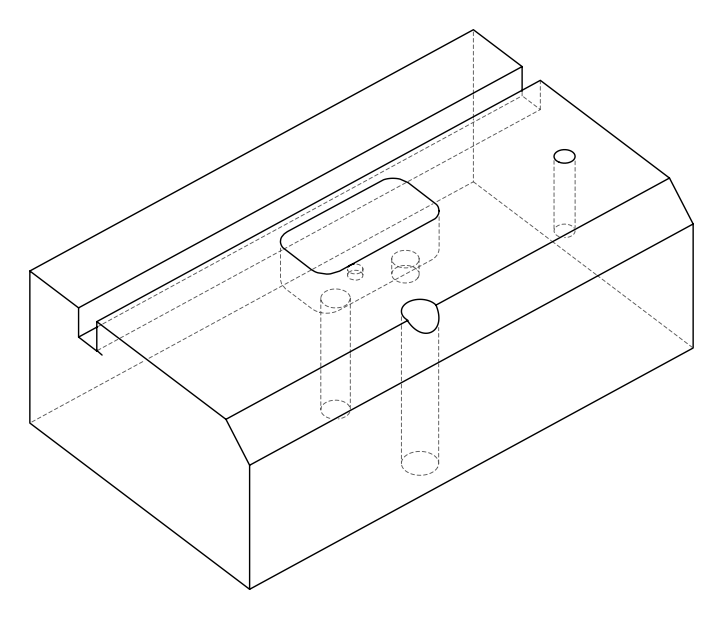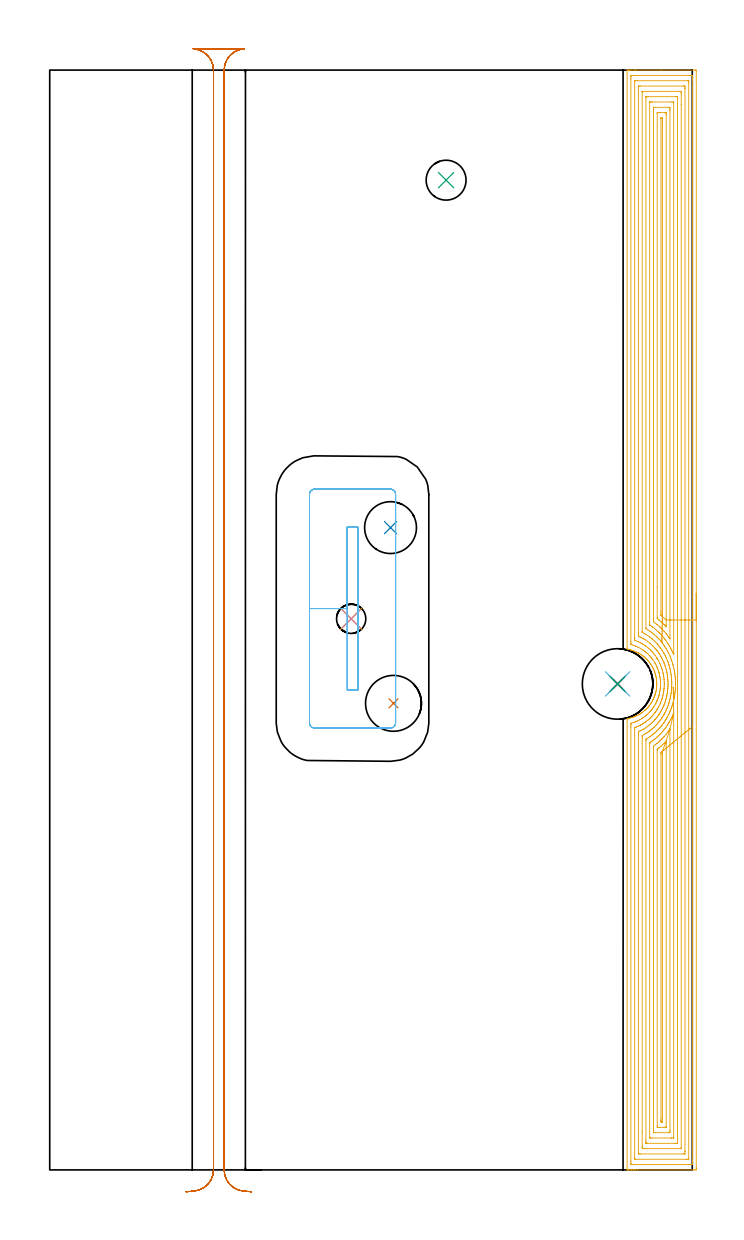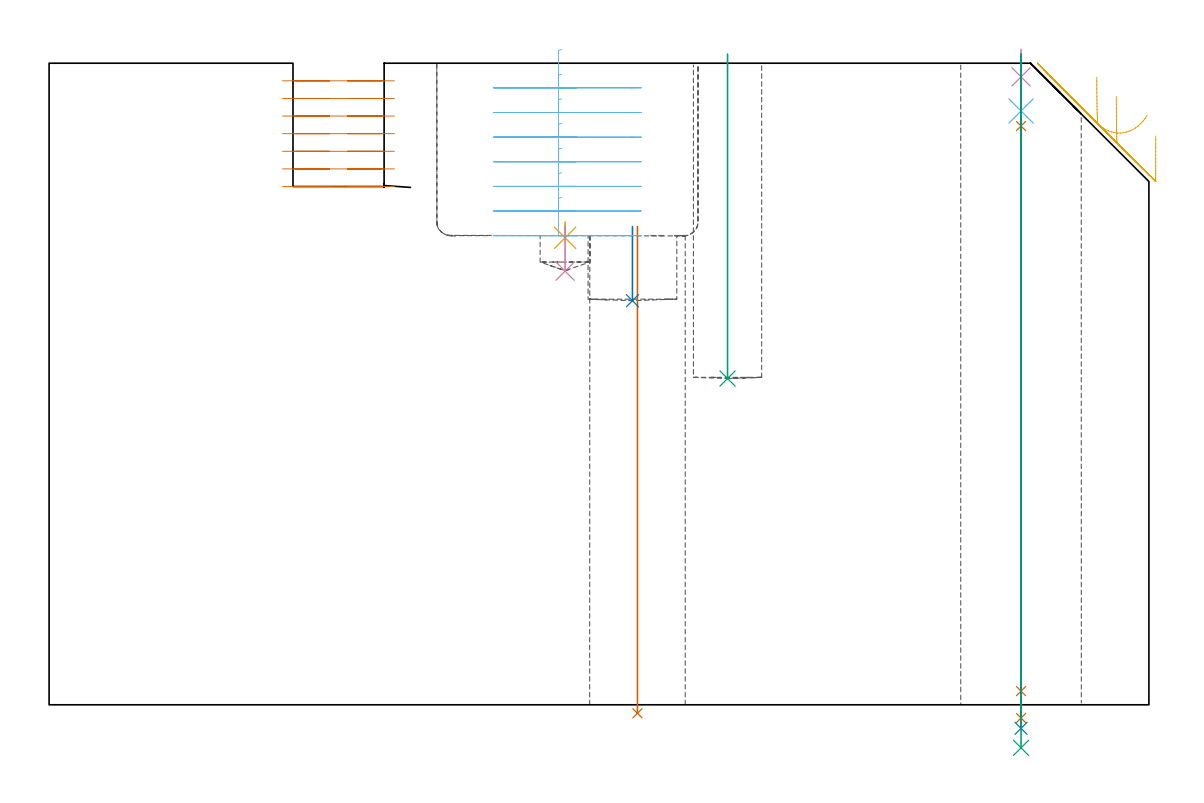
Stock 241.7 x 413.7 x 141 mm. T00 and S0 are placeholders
(PLAN: 13 operations, 11 tool changes, 54.7 min)
(1 INDEXABLE_INSERT_DRILL_THROUGH_HOLE_FROM_SOLID | STEP1HOLE_1 | NXT0302_013 | 0.44 min | 48774 mm3)
(2 INDEXABLE_INSERT_DRILL_BLIND_HOLE_FROM_SOLID | STEP1POCKET | NXT0302_010 | 0.07 min | 15495 mm3)
(3 INDEXABLE_INSERT_DRILL_BLIND_HOLE_FROM_SOLID_1 | STEP1POCKET_1 | NXT0302_001 | 0.29 min | 12184 mm3)
(4 SPOT_DRILL | STEP1HOLE | NXT0321_9005460120000 | 0.05 min | 187 mm3)
(5 SPOT_DRILL_1 | STEP1POCKET_2 | NXT0321_9005460120000 | 0.04 min | 4169 mm3)
(6 DRILL_BLIND_HOLE_INTO_CENTER | STEP1HOLE | NXT0301_041 | 0.05 min | 282 mm3)
(7 GUN_DRILL_THROUGH_HOLE | STEP1HOLE | UGT0307_002 | 0.63 min | 3653 mm3)
(8 SPADE_DRILL_TO_ENLARGE_THROUGH_HOLE | STEP1HOLE | UGT0306_007 | 0.59 min | 25966 mm3)
(9 DRILL_TO_ENLARGE_THROUGH_HOLE | STEP1HOLE | UGT0301_388 | 0.61 min | 47623 mm3)
(10 DRILL_BLIND_HOLE_INTO_CENTER_1 | STEP1POCKET_2 | NXT0301_081 | 0.05 min | 682 mm3)
(11 AREA_MILL | FG_CHAMFER_SURFACE | UGT0205_001 | 32.84 min | 138806 mm3)
(12 MILL_RECTANGULAR_POCKET | POCKET_RECTANGULAR_STRAIGHT | NXT0201_007 | Follow Part, ap 6.25, ae 75% | 6.36 min | 213728 mm3)
(13 MILL_RECTANGULAR_SLOT | SLOT_RECTANGULAR | NXT0201_012 | Follow Part, ap 4, ae 75% | 12.71 min | 224222 mm3)
(TOOL NXT0302_013 | Index. Insert Drill 21mm [880-D2100L25-05] | D21 PA176 FL105 Z2)
(TOOL NXT0302_010 | Index. Insert Drill 19.5mm [880-D1950L25-05] | D19.5 PA176 FL98 Z2)
(TOOL NXT0302_001 | Index. Insert Drill 15mm [880-D1500L20-05] | D15 PA176 FL75 Z2)
(TOOL NXT0321_9005460120000 | NC Spot Drill, 142deg, 12mm, Carbide, Uncoated | D12 PA142 FL30 Z2)
(TOOL NXT0301_041 | Carbide Drill 7mm [860.1-0700-035A1-MM 2214] | D7 PA140 FL53 Z2)
(TOOL UGT0307_002 | Gun Drill 6 mm | D6 PA130 FL24 Z1)
(TOOL UGT0306_007 | Spade Drill 16.5mm | D16.5 PA132 FL10 Z2)
(TOOL UGT0301_388 | Twist Drill 26.5 mm | D26.5 PA118 FL165 Z2)
(TOOL NXT0301_081 | Carbide Drill 11mm [860.1-1100-033A1-MM 2214] | D11 PA140 FL55 Z2)
(TOOL UGT0205_001 | Chamfer Mill 20 x 3 x 45 deg. | D20 FL50 Z2)
(TOOL NXT0201_007 | ENDMILL 25mm [R216.25-25050GCK54P 1620] | D25 R3 FL54 Z5)
(TOOL NXT0201_012 | ENDMILL 16mm [2P460-1600-NA 1630] | D16 FL38 Z6)
(OP 1 INDEXABLE_INSERT_DRILL_THROUGH_HOLE_FROM_SOLID)
G17 G21 G94 G90
T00 M6
G54
G17 G0 G90 X129.3 Y175.5 S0 M3
G43 Z151. H1
G94 G81 G98 Z-1.867 F250. R105.1
G80
M5
M2
(OP 2 INDEXABLE_INSERT_DRILL_BLIND_HOLE_FROM_SOLID)
G17 G21 G94 G90
T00 M6
G54
G17 G0 G90 X128.2 Y241.6 S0 M3
G43 Z151. H1
G94 G81 G98 Z88.8 F250. R105.1
G80
M5
M2
(OP 3 INDEXABLE_INSERT_DRILL_BLIND_HOLE_FROM_SOLID_1)
G17 G21 G94 G90
T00 M6
G54
G17 G0 G90 X149.1 Y372.3 S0 M3
G43 Z151. H1
G94 G81 G98 Z71.7 F250. R143.
G80
M5
M2
(OP 4 SPOT_DRILL)
G17 G21 G94 G90
T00 M6
G54
G17 G0 G90 X213.6 Y182.8 S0 M3
G43 Z151. H0
G94 G81 G98 Z138. F250. R144.
G80
M5
M2
(OP 5 SPOT_DRILL_1)
G17 G21 G94 G90
T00 M6
G54
G17 G0 G90 X113.4 Y207.3 S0 M3
G43 Z151. H0
G94 G81 G98 Z102.627 F250. R106.1
G80
M5
M2
(OP 6 DRILL_BLIND_HOLE_INTO_CENTER)
G17 G21 G94 G90
T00 M6
G54
G17 G0 G90 X213.6 Y182.8 S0 M3
G43 Z151. H1
G94 G81 G98 Z130.5 F250. R143.
G80
M5
M2
(OP 7 GUN_DRILL_THROUGH_HOLE)
G17 G21 G94 G90
T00 M6
G54
G17 G0 G90 X213.6 Y182.8 M8
G43 Z151. H0
Z137.952
S716 M3
G94 G1 Z127.193 F125. M26
G4 X.084
Z3. F250.
G4 X.084
Z-2.899 F125.
G4 X.084
M5
M9
G0 Z137.952
Z151.
M2
(OP 8 SPADE_DRILL_TO_ENLARGE_THROUGH_HOLE)
G17 G21 G94 G90
T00 M6
G54
G17 G0 G90 X213.6 Y182.8 S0 M3
G43 Z151. H0
G94 G73 G98 Z-5.173 F250. Q16.241 R143.
G80
M5
M2
(OP 9 DRILL_TO_ENLARGE_THROUGH_HOLE)
G17 G21 G94 G90
T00 M6
G54
G17 G0 G90 X213.6 Y182.8 S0 M3
G43 Z151. H0
G94 G73 G98 Z-9.461 F250. Q25.077 R143.
G80
M5
M2
(OP 10 DRILL_BLIND_HOLE_INTO_CENTER_1)
G17 G21 G94 G90
T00 M6
G54
G17 G0 G90 X113.4 Y207.3 S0 M3
G43 Z151. H1
G94 G81 G98 Z95.3 F250. R105.1
G80
M5
M2
(OP 11 AREA_MILL)
G17 G21 G94 G90
T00 M6
G54
G17 G0 G90 X243.2 Y216.85 S1061 M3
G43 Z151. H0
Z125.
G94 G1 Y216.812 Z124.128 F250.
Y216.698 Z123.263
Y216.509 Z122.412
Y216.247 Z121.58
Y215.913 Z120.774
Y215.51 Z120.
Y215.042 Z119.264
Y214.51 Z118.572
Y213.921 Z117.929
Y213.278 Z117.34
Y212.586 Z116.808
Y211.85 Z116.34
Y211.076 Z115.937
Y210.27 Z115.603
Y209.438 Z115.341
Y208.586 Z115.152
Y207.722 Z115.038
Y206.85 Z115.
Y0.945
X243.199 Y0.61 Z115.001
X243.194 Y0.058 Z115.003
X243.192 Y0.008 Z115.006
X242.644 Y0.004 Z115.553
X242.037 Y0. Z116.161
X221.03 Z137.165
X220.422 Z137.772
X219.86 Z138.337
X219.533 Z138.663
X218.971 Z139.225
X218.644 Z139.551
X217.991 Z140.208
X217.608 Z140.591
X217.241 Z140.95
X217.202 Y0.009 Z140.988
X217.2 Y0.164 Z141.
Y169.352
X217.206 Y169.718 Z140.992
X217.33 Y169.74 Z140.868
X218.076 Y169.901 Z140.123
X218.962 Y170.136 Z139.238
X219.278 Y170.245 Z138.921
X219.533 Y170.333 Z138.662
X219.847 Y170.439 Z138.353
X220.112 Y170.542 Z138.088
X220.347 Y170.634 Z137.853
X220.422 Y170.669 Z137.778
X220.732 Y170.816 Z137.467
X221.352 Y171.138 Z136.847
X221.617 Y171.275 Z136.581
X222.059 Y171.528 Z136.14
X222.501 Y171.818 Z135.695
X222.644 Y171.919 Z135.552
X222.921 Y172.113 Z135.276
X223.388 Y172.464 Z134.811
X223.835 Y172.847 Z134.364
X223.919 Y172.923 Z134.279
X223.978 Y172.977 Z134.219
X224.026 Y173.019 Z134.173
X224.273 Y173.243 Z133.926
X224.349 Y173.316 Z133.85
X224.759 Y173.743 Z133.44
X224.826 Y173.816 Z133.373
X224.867 Y173.862 Z133.33
X224.916 Y173.914 Z133.283
X225.097 Y174.114 Z133.101
X225.163 Y174.187 Z133.033
X225.185 Y174.211 Z133.012
X225.252 Y174.293 Z132.947
X225.347 Y174.411 Z132.852
X225.459 Y174.553 Z132.737
X225.54 Y174.654 Z132.656
X225.883 Y175.105 Z132.315
X226.044 Y175.338 Z132.155
X226.2 Y175.583 Z132.
X226.466 Y175.999 Z131.734
X226.703 Y176.413 Z131.495
X226.929 Y176.833 Z131.27
X226.958 Y176.893 Z131.24
X226.981 Y176.941 Z131.218
X227.076 Y177.144 Z131.123
X227.165 Y177.339 Z131.031
X227.311 Y177.674 Z130.887
X227.359 Y177.788 Z130.836
X227.377 Y177.834 Z130.818
X227.533 Y178.233 Z130.666
X227.585 Y178.384 Z130.614
X227.687 Y178.682 Z130.509
X227.701 Y178.726 Z130.495
X227.815 Y179.081 Z130.385
X227.874 Y179.306 Z130.326
X227.944 Y179.576 Z130.253
X228.049 Y180.022 Z130.15
X228.137 Y180.47 Z130.061
X228.167 Y180.657 Z130.031
X228.208 Y180.917 Z129.989
X228.213 Y180.958 Z129.983
X228.266 Y181.364 Z129.932
X228.309 Y181.811 Z129.891
X228.335 Y182.259 Z129.865
X228.343 Y182.706 Z129.851
X228.341 Y182.801 Z129.852
X228.339 Y183.15 Z129.858
X228.33 Y183.288 Z129.859
X228.32 Y183.581 Z129.877
X228.319 Y183.6 Z129.878
X228.284 Y184.047 Z129.913
X228.233 Y184.495 Z129.961
X228.227 Y184.53 Z129.966
X228.17 Y184.941 Z130.028
X228.121 Y185.213 Z130.078
X228.088 Y185.389 Z130.109
X227.989 Y185.836 Z130.206
X227.865 Y186.315 Z130.33
X227.813 Y186.519 Z130.384
X227.738 Y186.762 Z130.459
X227.586 Y187.208 Z130.61
X227.433 Y187.624 Z130.764
X227.421 Y187.655 Z130.777
X227.248 Y188.073 Z130.952
X227.033 Y188.547 Z131.163
X226.929 Y188.766 Z131.27
X226.871 Y188.875 Z131.328
X226.756 Y189.091 Z131.443
X226.576 Y189.413 Z131.622
X226.315 Y189.841 Z131.883
X226.044 Y190.265 Z132.156
X226.015 Y190.307 Z132.185
X225.684 Y190.758 Z132.514
X225.342 Y191.201 Z132.858
X225.159 Y191.419 Z133.041
X224.932 Y191.672 Z133.266
X224.853 Y191.761 Z133.346
X224.657 Y191.97 Z133.541
X224.539 Y192.095 Z133.659
X224.274 Y192.354 Z133.924
X223.922 Y192.677 Z134.277
X223.564 Y192.99 Z134.633
X223.533 Y193.014 Z134.663
X223.388 Y193.134 Z134.811
X223.353 Y193.16 Z134.846
X223.256 Y193.234 Z134.944
X223.089 Y193.359 Z135.107
X222.961 Y193.458 Z135.238
X222.949 Y193.467 Z135.25
X222.659 Y193.674 Z135.541
X222.502 Y193.785 Z135.697
X222.355 Y193.884 Z135.844
X221.901 Y194.156 Z136.298
X221.756 Y194.243 Z136.44
X221.617 Y194.327 Z136.582
X221.574 Y194.351 Z136.626
X221.518 Y194.381 Z136.682
X221.311 Y194.494 Z136.884
X221.19 Y194.56 Z137.005
X221.015 Y194.649 Z137.179
X220.762 Y194.778 Z137.437
X219.847 Y195.16 Z138.353
X219.372 Y195.325 Z138.828
X218.961 Y195.467 Z139.238
X218.644 Y195.561 Z139.554
X218.597 Y195.575 Z139.602
X218.232 Y195.672 Z139.968
X218.153 Y195.69 Z140.047
X218.076 Y195.707 Z140.123
X217.358 Y195.854 Z140.837
X217.204 Y195.891 Z140.989
X217.2 Y196.136 Z141.
Y413.536
X217.202 Y413.691 Z140.988
X217.241 Y413.7 Z140.95
X217.608 Z140.591
X217.991 Z140.208
X218.644 Z139.551
X219.86 Z138.337
X220.422 Z137.772
X229.978 Z128.219
X242.644 Z115.553
X242.928 Y413.698 Z115.27
X243.192 Y413.69 Z115.006
X243.199 Y413.425 Z114.999
X243.2 Y206.85 Z115.
X241.786 Z116.414
Y3.289
X241.784 Y2.396 Z116.416
X241.783 Y2.368 Z116.417
X241.756 Y2.01 Z116.444
X241.259 Y2.002 Z116.941
X240.867 Y2.001 Z117.333
X240.372 Y2. Z117.828
X219.533 Y2.001 Z138.667
X219.036 Y2.003 Z139.164
X218.644 Y2.01 Z139.556
X218.617 Y2.396 Z139.583
X218.616 Y2.425 Z139.584
X218.614 Y3.289 Z139.586
Y166.673
X218.616 Y167.566 Z139.584
Y167.594
X218.644 Y168.007 Z139.556
X218.99 Y168.112 Z139.21
X219.533 Y168.279 Z138.667
X219.669 Y168.323 Z138.531
X220.072 Y168.459 Z138.128
X220.327 Y168.555 Z137.873
X220.422 Y168.594 Z137.778
X220.951 Y168.821 Z137.249
X221.311 Y168.994 Z136.889
X221.55 Y169.112 Z136.65
X222.016 Y169.352 Z136.184
X222.136 Y169.417 Z136.064
X222.2 Y169.454 Z136.
X222.693 Y169.75 Z135.507
X223.089 Y170.005 Z135.111
X223.232 Y170.101 Z134.968
X223.439 Y170.245 Z134.761
X223.748 Y170.476 Z134.452
X223.978 Y170.653 Z134.222
X224.245 Y170.869 Z133.955
X224.566 Y171.138 Z133.634
X224.725 Y171.28 Z133.475
X224.867 Y171.411 Z133.333
X225.183 Y171.713 Z133.017
X225.497 Y172.03 Z132.703
X225.623 Y172.164 Z132.577
X225.756 Y172.308 Z132.444
X226.044 Y172.633 Z132.156
X226.287 Y172.923 Z131.913
X226.446 Y173.122 Z131.754
X226.644 Y173.379 Z131.556
X226.83 Y173.63 Z131.37
X226.962 Y173.816 Z131.238
X227.19 Y174.161 Z131.01
X227.546 Y174.709 Z130.654
X227.86 Y175.274 Z130.34
X228.039 Y175.602 Z130.161
X228.117 Y175.755 Z130.083
X228.167 Y175.858 Z130.033
X228.422 Y176.409 Z129.778
X228.448 Y176.468 Z129.752
X228.459 Y176.494 Z129.741
X228.702 Y177.107 Z129.498
X228.807 Y177.387 Z129.393
X228.938 Y177.762 Z129.262
X229.106 Y178.28 Z129.094
X229.134 Y178.369 Z129.066
X229.153 Y178.439 Z129.047
X229.311 Y179.049 Z128.889
X229.335 Y179.149 Z128.865
X229.34 Y179.173 Z128.86
X229.484 Y179.892 Z128.716
X229.516 Y180.066 Z128.684
X229.607 Y180.661 Z128.593
X229.645 Y180.958 Z128.555
X229.696 Y181.465 Z128.504
X229.723 Y181.851 Z128.477
X229.744 Y182.309 Z128.456
X229.753 Y182.744 Z128.447
X229.747 Y183.199 Z128.453
X229.729 Y183.637 Z128.471
X229.694 Y184.145 Z128.506
X229.656 Y184.53 Z128.544
X229.576 Y185.156 Z128.624
X229.536 Y185.422 Z128.664
X229.381 Y186.245 Z128.819
X229.365 Y186.315 Z128.835
X229.311 Y186.55 Z128.889
X229.16 Y187.132 Z129.04
X229.139 Y187.208 Z129.061
X229.064 Y187.456 Z129.136
X228.846 Y188.101 Z129.354
X228.562 Y188.853 Z129.638
X228.504 Y188.994 Z129.696
X228.422 Y189.181 Z129.778
X228.092 Y189.887 Z130.108
X227.717 Y190.595 Z130.483
X227.608 Y190.779 Z130.592
X227.533 Y190.902 Z130.667
X227.039 Y191.672 Z131.161
X226.644 Y192.213 Z131.556
X226.373 Y192.565 Z131.827
X226.097 Y192.904 Z132.103
X225.756 Y193.293 Z132.444
X225.605 Y193.458 Z132.595
X225.241 Y193.829 Z132.959
X224.867 Y194.188 Z133.333
X224.692 Y194.351 Z133.508
X224.309 Y194.679 Z133.891
X223.978 Y194.945 Z134.222
X223.589 Y195.243 Z134.611
X223.089 Y195.595 Z135.111
X222.222 Y196.136 Z135.978
X222.167 Y196.169 Z136.033
X221.311 Y196.614 Z136.889
X220.463 Y196.988 Z137.737
X220.422 Y197.005 Z137.778
X220.364 Y197.029 Z137.836
X219.533 Y197.318 Z138.667
X219.097 Y197.468 Z139.103
X218.644 Y197.608 Z139.556
X218.618 Y197.922 Z139.582
X218.616 Y197.95 Z139.584
X218.614 Y198.815 Z139.586
Y410.411
X218.616 Y411.304 Z139.584
X218.617 Y411.332 Z139.583
X218.644 Y411.69 Z139.556
X219.141 Y411.698 Z139.059
X219.533 Y411.699 Z138.667
X220.028 Y411.7 Z138.172
X240.867 Y411.699 Z117.333
X241.364 Y411.697 Z116.836
X241.756 Y411.69 Z116.444
X241.783 Y411.304 Z116.417
X241.784 Y411.275 Z116.416
X241.786 Y410.411 Z116.414
Y206.85
X240.372 Z117.828
X240.371 Y4.182 Z117.829
X240.37 Y4.083 Z117.83
X240.367 Y4.034 Z117.833
X240.366 Y4.017 Z117.834
X240.339 Y4.01 Z117.861
X240.157 Y4.002 Z118.043
X239.978 Y4.001 Z118.222
X239.27 Y4. Z118.93
X220.422 Y4.001 Z137.778
X220.241 Y4.003 Z137.959
X220.121 Y4.007 Z138.079
X220.035 Y4.012 Z138.165
X220.033 Y4.051 Z138.167
X220.031 Y4.182 Z138.169
X220.029 Y4.577 Z138.171
Y166.176
X220.03 Y166.308 Z138.17
X220.033 Y166.355 Z138.167
X220.035 Y166.376 Z138.165
X220.045 Y166.382 Z138.155
X220.108 Y166.409 Z138.092
X220.532 Y166.563 Z137.668
X220.827 Y166.673 Z137.373
X221.167 Y166.818 Z137.033
X221.311 Y166.884 Z136.889
X221.771 Y167.105 Z136.429
X222.2 Y167.319 Z136.
X222.363 Y167.403 Z135.837
X222.673 Y167.566 Z135.527
X222.936 Y167.72 Z135.264
X223.089 Y167.813 Z135.111
X223.483 Y168.063 Z134.717
X223.978 Y168.39 Z134.222
X224.019 Y168.418 Z134.181
X224.077 Y168.459 Z134.123
X224.526 Y168.801 Z133.674
X224.867 Y169.066 Z133.333
X225.024 Y169.194 Z133.176
X225.212 Y169.352 Z132.988
X225.499 Y169.61 Z132.701
X225.756 Y169.846 Z132.444
X225.959 Y170.04 Z132.241
X226.166 Y170.245 Z132.034
X226.399 Y170.491 Z131.801
X226.644 Y170.757 Z131.556
X226.984 Y171.138 Z131.216
X227.533 Y171.818 Z130.667
X227.626 Y171.937 Z130.574
X227.696 Y172.03 Z130.504
X227.998 Y172.456 Z130.202
X228.311 Y172.923 Z129.889
X228.355 Y172.991 Z129.845
X228.422 Y173.098 Z129.778
X228.691 Y173.546 Z129.509
X228.847 Y173.816 Z129.353
X229.013 Y174.115 Z129.187
X229.311 Y174.674 Z128.889
X229.323 Y174.697 Z128.877
X229.328 Y174.709 Z128.872
X229.598 Y175.314 Z128.602
X229.721 Y175.602 Z128.479
X229.86 Y175.943 Z128.34
X230.076 Y176.494 Z128.124
X230.11 Y176.585 Z128.09
X230.2 Y176.844 Z128.
X230.331 Y177.255 Z127.869
X230.371 Y177.387 Z127.829
X230.527 Y177.952 Z127.673
X230.611 Y178.28 Z127.589
X230.703 Y178.668 Z127.497
X230.809 Y179.173 Z127.391
X230.856 Y179.406 Z127.344
X230.966 Y180.066 Z127.234
X230.982 Y180.173 Z127.218
X231.081 Y180.958 Z127.119
Y180.966
X231.089 Y181.04 Z127.111
X231.143 Y181.797 Z127.057
X231.145 Y181.851 Z127.055
X231.17 Y182.663 Z127.03
Y182.744
X231.153 Y183.573 Z127.047
X231.15 Y183.637 Z127.05
X231.091 Y184.528 Z127.109
X231.089 Y184.549 Z127.111
X230.984 Y185.422 Z127.216
X230.967 Y185.545 Z127.233
X230.899 Y185.959 Z127.301
X230.832 Y186.315 Z127.368
X230.768 Y186.638 Z127.432
X230.64 Y187.208 Z127.56
X230.486 Y187.814 Z127.714
X230.404 Y188.101 Z127.796
X230.2 Y188.748 Z128.
X230.115 Y188.994 Z128.085
X230.068 Y189.126 Z128.132
X229.767 Y189.887 Z128.433
X229.433 Y190.657 Z128.767
X229.376 Y190.779 Z128.824
X229.311 Y190.913 Z128.889
X228.908 Y191.672 Z129.292
X228.733 Y191.983 Z129.467
X228.422 Y192.5 Z129.778
X228.397 Y192.54 Z129.803
X228.382 Y192.565 Z129.818
X228.31 Y192.678 Z129.89
X227.768 Y193.458 Z130.432
X227.533 Y193.774 Z130.667
X227.076 Y194.351 Z131.124
X226.644 Y194.845 Z131.556
X226.269 Y195.243 Z131.931
X225.756 Y195.749 Z132.444
X225.332 Y196.136 Z132.868
X224.867 Y196.531 Z133.333
X224.226 Y197.029 Z133.974
X223.978 Y197.203 Z134.222
X223.441 Y197.568 Z134.759
X223.089 Y197.784 Z135.111
X222.859 Y197.922 Z135.341
X222.2 Y198.278 Z136.
X221.489 Y198.636 Z136.711
X221.311 Y198.713 Z136.889
X221.074 Y198.815 Z137.126
X220.111 Y199.19 Z138.089
X220.044 Y199.218 Z138.156
X220.036 Y199.313 Z138.164
X220.032 Y199.707 Z138.168
X220.029 Y200.102 Z138.171
Y409.518
X220.03 Y409.617 Z138.17
X220.033 Y409.665 Z138.167
X220.034 Y409.683 Z138.166
X220.061 Y409.69 Z138.139
X220.244 Y409.698 Z137.956
X220.422 Y409.699 Z137.778
X221.13 Y409.7 Z137.07
X239.978 Y409.699 Z118.222
X240.159 Y409.697 Z118.041
X240.279 Y409.693 Z117.921
X240.365 Y409.688 Z117.835
X240.367 Y409.649 Z117.833
X240.369 Y409.518 Z117.831
X240.371 Y409.123 Z117.829
X240.372 Y206.85 Z117.828
X238.957 Z119.243
Y6.993
Y6.86
X238.951 Y6.106 Z119.249
X238.943 Y6.01 Z119.257
X238.842 Y6.007 Z119.358
X238.628 Y6.003 Z119.572
X238.2 Y6. Z120.
X222.167 Z136.033
X221.76 Y6.003 Z136.44
X221.556 Y6.007 Z136.644
X221.46 Y6.01 Z136.74
X221.45 Y6.074 Z136.75
X221.444 Y6.727 Z136.756
X221.443 Y6.86 Z136.757
Y163.995
X221.448 Y164.751 Z136.752
X221.45 Y164.818 Z136.75
X221.462 Y164.843 Z136.738
X221.548 Y164.888 Z136.652
X221.993 Y165.095 Z136.207
X222.2 Y165.196 Z136.
X222.587 Y165.391 Z135.613
X223.089 Y165.651 Z135.111
X223.173 Y165.696 Z135.027
X223.323 Y165.781 Z134.877
X223.73 Y166.029 Z134.47
X223.978 Y166.186 Z134.222
X224.713 Y166.673 Z133.487
X224.802 Y166.738 Z133.398
X224.867 Y166.787 Z133.333
X225.306 Y167.125 Z132.894
X225.756 Y167.483 Z132.444
X225.857 Y167.566 Z132.343
X226.273 Y167.939 Z131.927
X226.644 Y168.276 Z131.556
X226.738 Y168.365 Z131.462
X226.834 Y168.459 Z131.366
X227.176 Y168.818 Z131.024
X227.533 Y169.195 Z130.667
X227.608 Y169.277 Z130.592
X227.674 Y169.352 Z130.526
X228.017 Y169.759 Z130.183
X228.415 Y170.245 Z129.785
X228.422 Y170.254 Z129.778
X228.796 Y170.762 Z129.404
X229.065 Y171.138 Z129.135
X229.165 Y171.285 Z129.035
X229.311 Y171.508 Z128.889
X229.513 Y171.828 Z128.687
X229.637 Y172.03 Z128.563
X229.846 Y172.386 Z128.354
X230.156 Y172.923 Z128.044
X230.171 Y172.952 Z128.029
X230.2 Y173.007 Z128.
X230.471 Y173.544 Z127.729
X230.599 Y173.816 Z127.601
X230.752 Y174.155 Z127.448
X230.995 Y174.709 Z127.205
X231.023 Y174.775 Z127.177
X231.089 Y174.938 Z127.111
X231.272 Y175.418 Z126.928
X231.338 Y175.602 Z126.862
X231.502 Y176.079 Z126.698
X231.636 Y176.494 Z126.564
X231.714 Y176.759 Z126.486
X231.892 Y177.387 Z126.308
X231.91 Y177.455 Z126.29
X231.978 Y177.725 Z126.222
X232.08 Y178.178 Z126.12
X232.101 Y178.28 Z126.099
X232.228 Y178.921 Z125.972
X232.27 Y179.173 Z125.93
X232.352 Y179.689 Z125.848
X232.401 Y180.066 Z125.799
X232.451 Y180.483 Z125.749
X232.498 Y180.958 Z125.702
X232.523 Y181.303 Z125.677
X232.556 Y181.851 Z125.644
X232.567 Y182.152 Z125.633
X232.581 Y182.744 Z125.619
X232.577 Y183.035 Z125.623
X232.562 Y183.637 Z125.638
X232.545 Y183.96 Z125.655
X232.505 Y184.53 Z125.695
X232.471 Y184.927 Z125.729
X232.414 Y185.422 Z125.786
X232.35 Y185.942 Z125.85
X232.291 Y186.315 Z125.909
X232.162 Y187.023 Z126.038
X232.124 Y187.208 Z126.076
X231.978 Y187.882 Z126.222
X231.922 Y188.101 Z126.278
X231.902 Y188.177 Z126.298
X231.67 Y188.994 Z126.53
X231.527 Y189.446 Z126.673
X231.377 Y189.887 Z126.823
X231.089 Y190.656 Z127.111
X231.041 Y190.779 Z127.159
X231.009 Y190.859 Z127.191
X230.645 Y191.672 Z127.555
X230.517 Y191.951 Z127.683
X230.22 Y192.545 Z127.98
X230.21 Y192.565 Z127.99
X230.2 Y192.583 Z128.
X229.887 Y193.143 Z128.313
X229.7 Y193.458 Z128.5
X229.311 Y194.078 Z128.889
X229.131 Y194.351 Z129.069
X228.737 Y194.927 Z129.463
X228.5 Y195.243 Z129.7
X228.422 Y195.342 Z129.778
X228.069 Y195.778 Z130.131
X227.767 Y196.136 Z130.433
X227.533 Y196.401 Z130.667
X226.931 Y197.029 Z131.269
X226.644 Y197.311 Z131.556
X225.978 Y197.922 Z132.222
X225.756 Y198.109 Z132.444
X224.873 Y198.815 Z133.327
X224.852 Y198.829 Z133.348
X223.978 Y199.409 Z134.222
X223.5 Y199.707 Z134.7
X223.089 Y199.937 Z135.111
X222.583 Y200.215 Z135.617
X222.2 Y200.401 Z136.
X221.785 Y200.6 Z136.415
X221.617 Y200.678 Z136.583
X221.466 Y200.748 Z136.734
X221.449 Y200.772 Z136.751
X221.448 Y200.791 Z136.752
X221.445 Y200.981 Z136.755
X221.443 Y201.361 Z136.757
Y201.493
Y406.707
X221.444 Y406.84 Z136.756
X221.449 Y407.594 Z136.751
X221.457 Y407.69 Z136.743
X221.558 Y407.693 Z136.642
X221.772 Y407.697 Z136.428
X222.2 Y407.7 Z136.
X238.233 Z119.967
X238.64 Y407.697 Z119.56
X238.844 Y407.693 Z119.356
X238.941 Y407.69 Z119.259
X238.95 Y407.626 Z119.25
X238.956 Y406.973 Z119.244
X238.957 Y406.84 Z119.243
Y206.85
X237.543 Z120.657
Y8.413
X237.541 Y8.18 Z120.659
X237.537 Y8.025 Z120.663
X237.535 Y8.008 Z120.665
X237.531 Y8.006 Z120.669
X237.512 Y8.002 Z120.688
X237.472 Y8.001 Z120.728
X237.311 Y8. Z120.889
X223.731 Y8.001 Z134.469
X223.089 Y8.007 Z135.111
X222.881 Y8.01 Z135.319
X222.864 Y8.413 Z135.336
X222.86 Y8.646 Z135.34
X222.858 Y8.878 Z135.342
X222.857 Y14.487 Z135.343
Y162.442
X222.861 Y163.102 Z135.339
X222.863 Y163.329 Z135.337
X222.871 Y163.395 Z135.329
X222.926 Y163.426 Z135.274
X223.089 Y163.516 Z135.111
X223.975 Y163.998 Z134.225
X224.523 Y164.34 Z133.677
X224.867 Y164.563 Z133.333
X225.061 Y164.692 Z133.139
X225.348 Y164.888 Z132.852
X225.583 Y165.061 Z132.617
X225.756 Y165.192 Z132.444
X226.085 Y165.45 Z132.115
X226.503 Y165.781 Z131.697
X226.58 Y165.846 Z131.62
X226.644 Y165.903 Z131.556
X227.049 Y166.267 Z131.151
X227.498 Y166.673 Z130.702
X227.516 Y166.691 Z130.684
X227.533 Y166.708 Z130.667
X227.953 Y167.144 Z130.247
X228.357 Y167.566 Z129.843
X228.388 Y167.6 Z129.812
X228.422 Y167.638 Z129.778
X228.799 Y168.08 Z129.401
X229.119 Y168.459 Z129.081
X229.205 Y168.565 Z128.995
X229.311 Y168.7 Z128.889
X229.592 Y169.07 Z128.608
X229.802 Y169.352 Z128.398
X229.967 Y169.586 Z128.233
X230.2 Y169.924 Z128.
X230.327 Y170.117 Z127.873
X230.41 Y170.245 Z127.79
X230.669 Y170.666 Z127.531
X230.957 Y171.138 Z127.243
X231.005 Y171.221 Z127.195
X231.089 Y171.37 Z127.111
X231.32 Y171.798 Z126.88
X231.443 Y172.03 Z126.757
X231.624 Y172.386 Z126.576
X231.88 Y172.923 Z126.32
X231.911 Y172.991 Z126.289
X231.978 Y173.141 Z126.222
X232.178 Y173.615 Z126.022
X232.26 Y173.816 Z125.94
X232.431 Y174.253 Z125.769
X232.604 Y174.709 Z125.596
X232.673 Y174.903 Z125.527
X232.867 Y175.469 Z125.333
X232.899 Y175.569 Z125.301
X232.909 Y175.602 Z125.291
X233.097 Y176.263 Z125.103
X233.16 Y176.494 Z125.04
X233.282 Y176.97 Z124.918
X233.381 Y177.387 Z124.819
X233.45 Y177.694 Z124.75
X233.572 Y178.28 Z124.628
X233.601 Y178.435 Z124.599
X233.726 Y179.173 Z124.474
X233.73 Y179.198 Z124.47
X233.756 Y179.371 Z124.444
X233.832 Y179.989 Z124.368
X233.84 Y180.066 Z124.36
X233.91 Y180.803 Z124.29
X233.922 Y180.958 Z124.278
X233.964 Y181.642 Z124.236
X233.973 Y181.851 Z124.227
X233.992 Y182.507 Z124.208
X233.995 Y182.744 Z124.205
X233.984 Y183.407 Z124.216
X233.977 Y183.637 Z124.223
X233.942 Y184.343 Z124.258
X233.928 Y184.53 Z124.272
X233.863 Y185.315 Z124.337
X233.852 Y185.422 Z124.348
X233.756 Y186.24 Z124.444
X233.746 Y186.315 Z124.454
X233.744 Y186.327 Z124.456
X233.589 Y187.208 Z124.611
X233.551 Y187.413 Z124.649
X233.405 Y188.101 Z124.795
X233.304 Y188.555 Z124.896
X233.189 Y188.994 Z125.011
X232.976 Y189.776 Z125.224
X232.942 Y189.887 Z125.258
X232.867 Y190.122 Z125.333
X232.643 Y190.779 Z125.557
X232.512 Y191.135 Z125.688
X232.3 Y191.672 Z125.9
X231.978 Y192.444 Z126.222
X231.925 Y192.565 Z126.275
X231.883 Y192.66 Z126.317
X231.637 Y193.174 Z126.563
X231.492 Y193.458 Z126.708
X231.089 Y194.227 Z127.111
X231.021 Y194.351 Z127.179
X230.931 Y194.509 Z127.269
X230.47 Y195.243 Z127.73
X230.2 Y195.656 Z128.
X229.871 Y196.136 Z128.329
X229.638 Y196.462 Z128.562
X229.311 Y196.898 Z128.889
X229.208 Y197.029 Z128.992
X228.851 Y197.459 Z129.349
X228.461 Y197.922 Z129.739
X228.422 Y197.964 Z129.778
X227.601 Y198.815 Z130.599
X227.533 Y198.879 Z130.667
X226.704 Y199.648 Z131.496
X226.644 Y199.698 Z131.556
X226.633 Y199.707 Z131.567
X225.756 Y200.401 Z132.444
X225.497 Y200.6 Z132.703
X224.867 Y201.025 Z133.333
X224.147 Y201.493 Z134.053
X223.978 Y201.593 Z134.222
X223.744 Y201.728 Z134.456
X223.089 Y202.084 Z135.111
X222.892 Y202.194 Z135.308
X222.864 Y202.211 Z135.336
X222.861 Y202.247 Z135.339
X222.859 Y202.308 Z135.341
X222.857 Y202.386 Z135.343
Y202.619
Y405.287
X222.859 Y405.52 Z135.341
X222.863 Y405.675 Z135.337
X222.865 Y405.692 Z135.335
X222.869 Y405.694 Z135.331
X222.888 Y405.698 Z135.312
X222.928 Y405.699 Z135.272
X223.089 Y405.7 Z135.111
X236.669 Y405.699 Z121.531
X237.311 Y405.693 Z120.889
X237.519 Y405.69 Z120.681
X237.536 Y405.287 Z120.664
X237.54 Y405.054 Z120.66
X237.542 Y404.822 Z120.658
X237.543 Y400.849 Z120.657
Y206.85
X236.129 Z122.071
X236.128 Y10.132 Z122.072
X236.127 Y10.058 Z122.073
X236.125 Y10.022 Z122.075
X236.123 Y10.011 Z122.077
X236.105 Y10.009 Z122.095
X235.961 Y10.002 Z122.239
X235.533 Y10. Z122.667
X235.074 Z123.126
X224.867 Y10.001 Z133.333
X224.404 Y10.003 Z133.796
X224.294 Y10.01 Z133.906
X224.278 Y10.018 Z133.922
X224.276 Y10.053 Z133.924
X224.273 Y10.135 Z133.927
X224.272 Y10.431 Z133.928
X224.271 Y11.03 Z133.929
X224.272 Y161.317 Z133.928
X224.276 Y161.91 Z133.924
X224.278 Y161.986 Z133.922
X224.286 Y162.011 Z133.914
X224.771 Y162.305 Z133.429
X224.867 Y162.365 Z133.333
X225.313 Y162.654 Z132.887
X225.756 Y162.945 Z132.444
X225.849 Y163.008 Z132.351
X225.986 Y163.102 Z132.214
X226.363 Y163.385 Z131.837
X226.644 Y163.599 Z131.556
X226.866 Y163.773 Z131.334
X227.142 Y163.995 Z131.058
X227.354 Y164.175 Z130.846
X227.533 Y164.331 Z130.667
X227.826 Y164.594 Z130.374
X228.15 Y164.888 Z130.05
X228.289 Y165.021 Z129.911
X228.422 Y165.153 Z129.778
X228.732 Y165.47 Z129.468
X229.031 Y165.781 Z129.169
X229.166 Y165.927 Z129.034
X229.311 Y166.087 Z128.889
X229.584 Y166.4 Z128.616
X229.819 Y166.673 Z128.381
X229.991 Y166.883 Z128.209
X230.2 Y167.143 Z128.
X230.385 Y167.38 Z127.815
X230.527 Y167.566 Z127.673
X230.765 Y167.892 Z127.435
X231.089 Y168.343 Z127.111
X231.137 Y168.411 Z127.063
X231.169 Y168.459 Z127.031
X231.486 Y168.953 Z126.714
X231.739 Y169.352 Z126.461
X231.83 Y169.5 Z126.37
X231.978 Y169.748 Z126.222
X232.159 Y170.063 Z126.041
X232.26 Y170.245 Z125.94
X232.473 Y170.64 Z125.727
X232.736 Y171.138 Z125.464
X232.78 Y171.225 Z125.42
X232.867 Y171.405 Z125.333
X233.063 Y171.833 Z125.137
X233.151 Y172.03 Z125.049
X233.333 Y172.455 Z124.867
X233.529 Y172.923 Z124.671
X233.594 Y173.086 Z124.606
X233.756 Y173.498 Z124.444
X233.842 Y173.729 Z124.358
X233.873 Y173.816 Z124.327
X234.067 Y174.396 Z124.133
X234.169 Y174.709 Z124.031
X234.28 Y175.075 Z123.92
X234.434 Y175.602 Z123.766
X234.48 Y175.767 Z123.72
X234.644 Y176.394 Z123.556
X234.664 Y176.475 Z123.536
X234.668 Y176.494 Z123.532
X234.824 Y177.207 Z123.376
X234.862 Y177.387 Z123.338
X234.972 Y177.951 Z123.228
X235.027 Y178.28 Z123.173
X235.097 Y178.719 Z123.103
X235.161 Y179.173 Z123.039
X235.203 Y179.505 Z122.997
X235.265 Y180.066 Z122.935
X235.289 Y180.311 Z122.911
X235.342 Y180.958 Z122.858
X235.354 Y181.139 Z122.846
X235.39 Y181.851 Z122.81
X235.395 Y181.99 Z122.805
X235.411 Y182.744 Z122.789
X235.412 Y182.866 Z122.788
X235.395 Y183.637 Z122.805
X235.391 Y183.78 Z122.809
X235.349 Y184.53 Z122.851
X235.336 Y184.728 Z122.864
X235.276 Y185.422 Z122.924
X235.248 Y185.709 Z122.952
X235.176 Y186.315 Z123.024
X235.123 Y186.727 Z123.077
X235.043 Y187.208 Z123.157
X234.94 Y187.804 Z123.26
X234.881 Y188.101 Z123.319
X234.71 Y188.928 Z123.49
X234.696 Y188.994 Z123.504
X234.644 Y189.215 Z123.556
X234.464 Y189.887 Z123.736
X234.395 Y190.137 Z123.805
X234.203 Y190.779 Z123.997
X233.993 Y191.434 Z124.207
X233.908 Y191.672 Z124.292
X233.756 Y192.089 Z124.444
X233.569 Y192.565 Z124.631
X233.443 Y192.879 Z124.757
X233.19 Y193.458 Z125.01
X232.867 Y194.181 Z125.333
X232.786 Y194.351 Z125.414
X232.704 Y194.514 Z125.496
X232.311 Y195.243 Z125.889
X231.978 Y195.841 Z126.222
X231.802 Y196.136 Z126.398
X231.519 Y196.597 Z126.681
X231.232 Y197.029 Z126.968
X231.089 Y197.239 Z127.111
X230.605 Y197.922 Z127.595
X230.2 Y198.45 Z128.
X229.904 Y198.815 Z128.296
X229.311 Y199.512 Z128.889
X229.131 Y199.707 Z129.069
X228.422 Y200.441 Z129.778
X228.343 Y200.521 Z129.857
X228.26 Y200.6 Z129.94
X227.533 Y201.259 Z130.667
X227.264 Y201.493 Z130.936
X226.644 Y201.987 Z131.556
X226.132 Y202.386 Z132.068
X225.756 Y202.642 Z132.444
X224.998 Y203.147 Z133.202
X224.867 Y203.231 Z133.333
X224.791 Y203.279 Z133.409
X224.379 Y203.534 Z133.821
X224.277 Y203.604 Z133.923
X224.275 Y203.617 Z133.925
X224.273 Y203.653 Z133.927
X224.272 Y203.727 Z133.928
X224.271 Y203.877 Z133.929
X224.272 Y403.568 Z133.928
X224.273 Y403.642 Z133.927
X224.275 Y403.678 Z133.925
X224.277 Y403.689 Z133.923
X224.295 Y403.691 Z133.905
X224.439 Y403.698 Z133.761
X224.867 Y403.7 Z133.333
X225.326 Z132.874
X235.533 Y403.699 Z122.667
X235.996 Y403.697 Z122.204
X236.106 Y403.69 Z122.094
X236.122 Y403.682 Z122.078
X236.124 Y403.647 Z122.076
X236.127 Y403.565 Z122.073
X236.128 Y403.269 Z122.072
X236.129 Y402.67 Z122.071
Y206.85
X234.715 Z123.485
X234.714 Y194.209 Z123.486
X234.712 Y194.068 Z123.488
X234.708 Y193.819 Z123.492
X234.644 Y193.949 Z123.556
X234.327 Y194.67 Z123.873
X234.059 Y195.243 Z124.141
X233.756 Y195.858 Z124.444
X233.612 Y196.136 Z124.588
X233.449 Y196.444 Z124.751
X233.116 Y197.029 Z125.084
X232.867 Y197.446 Z125.333
X232.57 Y197.922 Z125.63
X231.986 Y198.806 Z126.214
X231.98 Y198.815 Z126.22
X231.607 Y199.333 Z126.593
X231.325 Y199.707 Z126.875
X231.089 Y200.007 Z127.111
X230.599 Y200.6 Z127.601
X230.2 Y201.067 Z128.
X229.8 Y201.493 Z128.4
X229.311 Y201.996 Z128.889
X229.116 Y202.19 Z129.084
X228.91 Y202.386 Z129.29
X228.422 Y202.827 Z129.778
X227.903 Y203.279 Z130.297
X227.533 Y203.576 Z130.667
X226.776 Y204.172 Z131.424
X226.644 Y204.264 Z131.556
X226.354 Y204.463 Z131.846
X225.756 Y204.864 Z132.444
X225.705 Y204.899 Z132.495
X225.692 Y204.995 Z132.508
X225.688 Y205.064 Z132.512
X225.686 Y205.134 Z132.514
X225.685 Y205.957 Z132.515
X225.686 Y401.553 Z132.514
X225.688 Y401.624 Z132.512
X225.691 Y401.67 Z132.509
X225.694 Y401.691 Z132.506
X225.703 Y401.693 Z132.497
X225.756 Y401.696 Z132.444
X226.429 Y401.7 Z131.771
X226.644 Z131.556
X233.756 Z124.444
X234.431 Y401.697 Z123.769
X234.644 Y401.69 Z123.556
X234.708 Y401.685 Z123.492
X234.712 Y401.553 Z123.488
X234.714 Y401.483 Z123.486
X234.715 Y206.85 Z123.485
X233.3 Z124.9
Y199.903
X233.299 Y199.826 Z124.901
X233.297 Y199.781 Z124.903
X233.296 Y199.775 Z124.904
X233.258 Y199.829 Z124.942
X232.867 Y200.387 Z125.333
X232.714 Y200.6 Z125.486
X232.286 Y201.183 Z125.914
X232.044 Y201.493 Z126.156
X231.978 Y201.574 Z126.222
X231.295 Y202.386 Z126.905
X231.089 Y202.623 Z127.111
X230.47 Y203.279 Z127.73
X230.2 Y203.554 Z128.
X229.89 Y203.861 Z128.31
X229.563 Y204.172 Z128.637
X229.311 Y204.397 Z128.889
X228.551 Y205.064 Z129.649
X228.48 Y205.123 Z129.72
X228.422 Y205.169 Z129.778
X227.929 Y205.56 Z130.271
X227.533 Y205.868 Z130.667
X227.418 Y205.957 Z130.782
X227.112 Y206.178 Z131.088
X227.107 Y206.386 Z131.093
X227.102 Y206.85 Z131.098
X227.1 Y207.285 Z131.1
Y207.743
Y398.347
Y398.805
X227.102 Y399.237 Z131.098
X227.106 Y399.697 Z131.094
X227.531 Y399.7 Z130.669
X232.864 Z125.336
X233.293 Y399.697 Z124.907
X233.297 Y399.265 Z124.903
X233.3 Y398.805 Z124.9
Y398.369
Y206.85
X231.886 Z126.314
Y205.064
X231.881 Y204.349 Z126.319
X231.88 Y204.317 Z126.32
X231.848 Y204.342 Z126.352
X231.74 Y204.45 Z126.46
X231.532 Y204.662 Z126.668
X231.143 Y205.064 Z127.057
X231.089 Y205.119 Z127.111
X230.668 Y205.531 Z127.532
X230.219 Y205.957 Z127.981
X230.2 Y205.975 Z128.
X230.018 Y206.14 Z128.182
X229.311 Y206.749 Z128.889
X229.192 Y206.85 Z129.008
X228.994 Y207.012 Z129.206
X228.752 Y207.212 Z129.448
X228.521 Y207.407 Z129.679
X228.519 Y207.451 Z129.681
X228.515 Y207.65 Z129.685
X228.514 Y219.257 Z129.686
Y397.419
X228.516 Y397.62 Z129.684
X228.518 Y397.669 Z129.682
X228.52 Y397.686 Z129.68
X228.537 Y397.69 Z129.663
X228.636 Y397.697 Z129.564
X229.311 Y397.7 Z128.889
X229.522 Z128.678
X231.301 Y397.699 Z126.899
X231.817 Y397.692 Z126.383
X231.874 Y397.69 Z126.326
X231.879 Y397.62 Z126.321
X231.882 Y397.451 Z126.318
X231.886 Y397.111 Z126.314
Y206.85
X230.462 Y208.113 Z127.738
X230.2 Y208.334 Z128.
X230.038 Y208.475 Z128.162
X229.948 Y208.555 Z128.252
X229.935 Y208.636 Z128.265
X229.932 Y208.905 Z128.268
X229.929 Y209.528 Z128.271
X229.928 Y210.148 Z128.272
Y395.506
X229.929 Y395.598 Z128.271
X229.932 Y395.67 Z128.268
X229.935 Y395.687 Z128.265
X229.941 Y395.69 Z128.259
X229.968 Y395.694 Z128.232
X230.2 Z128.
X230.355 Y395.69 Z127.845
X230.465 Y395.679 Z127.735
X230.468 Y395.506 Z127.732
X230.471 Y395.233 Z127.729
X230.472 Y394.96 Z127.728
Y394.34
Y209.255
X230.47 Y208.636 Z127.73
X230.468 Y208.367 Z127.732
X230.462 Y208.113 Z127.738
X230.443 Y207.243 Z127.795
X230.425 Y206.381 Z127.927
X230.406 Y205.534 Z128.135
X230.388 Y204.708 Z128.415
X230.371 Y203.909 Z128.766
X230.355 Y203.144 Z129.185
X230.339 Y202.419 Z129.67
X230.324 Y201.739 Z130.216
X230.311 Y201.109 Z130.819
X230.298 Y200.534 Z131.475
X230.287 Y200.018 Z132.178
X230.277 Y199.565 Z132.924
X230.269 Y199.179 Z133.706
X230.262 Y198.863 Z134.519
X230.257 Y198.619 Z135.357
X230.253 Y198.448 Z136.212
X230.251 Y198.353 Z137.08
Y198.334 Z137.952
G0 X234.537 Y181.609 Z133.665
G1 Y181.587 Z132.792
X234.539 Y181.488 Z131.926
X234.542 Y181.314 Z131.071
X234.546 Y181.066 Z130.234
X234.552 Y180.746 Z129.423
X234.559 Y180.357 Z128.642
X234.567 Y179.901 Z127.898
X234.576 Y179.382 Z127.197
X234.586 Y178.804 Z126.544
X234.597 Y178.172 Z125.943
X234.609 Y177.489 Z125.4
X234.621 Y176.761 Z124.919
X234.635 Y175.995 Z124.503
X234.648 Y175.195 Z124.155
X234.663 Y174.368 Z123.878
X234.678 Y173.52 Z123.674
X234.693 Y172.657 Z123.545
X234.708 Y171.786 Z123.492
X234.715 Y171.208 Z123.485
X234.714 Y12.147 Z123.486
X234.712 Y12.076 Z123.488
X234.709 Y12.03 Z123.491
X234.706 Y12.009 Z123.494
X234.697 Y12.007 Z123.503
X234.644 Y12.004 Z123.556
X233.972 Y12. Z124.228
X233.756 Z124.444
X226.644 Z131.556
X225.969 Y12.003 Z132.231
X225.756 Y12.01 Z132.444
X225.692 Y12.015 Z132.508
X225.688 Y12.147 Z132.512
X225.686 Y12.217 Z132.514
Y160.424
Y160.493
X225.689 Y160.565 Z132.511
X225.696 Y160.685 Z132.504
X225.756 Y160.727 Z132.444
X226.106 Y160.965 Z132.094
X226.644 Y161.33 Z131.556
X227.143 Y161.709 Z131.057
X227.533 Y162.008 Z130.667
X227.646 Y162.097 Z130.554
X227.784 Y162.209 Z130.416
X228.129 Y162.504 Z130.071
X228.422 Y162.759 Z129.778
X228.603 Y162.92 Z129.597
X228.803 Y163.102 Z129.397
X229.063 Y163.351 Z129.137
X229.311 Y163.594 Z128.889
X229.51 Y163.795 Z128.69
X229.703 Y163.995 Z128.497
X229.943 Y164.253 Z128.257
X230.2 Y164.532 Z128.
X230.367 Y164.72 Z127.833
X230.513 Y164.888 Z127.687
X230.775 Y165.203 Z127.425
X231.089 Y165.583 Z127.111
X231.177 Y165.693 Z127.023
X231.245 Y165.781 Z126.955
X231.559 Y166.201 Z126.641
X231.911 Y166.673 Z126.289
X231.939 Y166.713 Z126.261
X231.978 Y166.769 Z126.222
X232.297 Y167.246 Z125.903
X232.508 Y167.566 Z125.692
X232.648 Y167.786 Z125.552
X232.867 Y168.137 Z125.333
X232.988 Y168.338 Z125.212
X233.059 Y168.459 Z125.141
X233.311 Y168.905 Z124.889
X233.561 Y169.352 Z124.639
X233.629 Y169.479 Z124.571
X233.756 Y169.72 Z124.444
X233.931 Y170.069 Z124.269
X234.016 Y170.245 Z124.184
X234.215 Y170.676 Z123.985
X234.424 Y171.138 Z123.776
X234.491 Y171.292 Z123.709
X234.644 Y171.649 Z123.556
X234.708 Y171.786 Z123.492
X233.284 Y165.793 Z124.916
X233.293 Y165.781 Z124.907
X233.296 Y165.75 Z124.904
X233.3 Y165.346 Z124.9
Y14.895
X233.298 Y14.462 Z124.902
X233.294 Y14.003 Z124.906
X232.869 Y14. Z125.331
X227.536 Z130.664
X227.107 Y14.003 Z131.093
X227.102 Y14.436 Z131.098
X227.1 Y14.895 Z131.1
Y15.331
Y158.638
X227.101 Y159.073 Z131.099
X227.104 Y159.302 Z131.096
X227.107 Y159.41 Z131.093
X227.533 Y159.733 Z130.667
X227.923 Y160.032 Z130.277
X228.422 Y160.419 Z129.778
X228.428 Y160.424 Z129.772
X228.905 Y160.832 Z129.295
X229.311 Y161.184 Z128.889
X229.381 Y161.246 Z128.819
X229.458 Y161.317 Z128.742
X229.838 Y161.68 Z128.362
X230.2 Y162.032 Z128.
X230.289 Y162.12 Z127.911
X230.375 Y162.209 Z127.825
X230.722 Y162.578 Z127.478
X231.089 Y162.973 Z127.111
X231.15 Y163.041 Z127.05
X231.204 Y163.102 Z126.996
X231.966 Y164.007 Z126.234
X231.978 Y164.023 Z126.222
X232.353 Y164.511 Z125.847
X232.639 Y164.888 Z125.561
X232.736 Y165.019 Z125.464
X232.867 Y165.201 Z125.333
X233.104 Y165.542 Z125.096
X233.27 Y165.781 Z124.93
X233.284 Y165.793 Z124.916
X231.88 Y161.298 Z126.32
X231.882 Y161.291 Z126.318
X231.885 Y161.221 Z126.315
X231.886 Y161.12 Z126.314
Y160.516
Y16.281
X231.884 Y16.08 Z126.316
X231.882 Y16.031 Z126.318
X231.88 Y16.014 Z126.32
X231.863 Y16.01 Z126.337
X231.764 Y16.003 Z126.436
X231.089 Y16. Z127.111
X230.878 Z127.322
X229.1 Y16.001 Z129.1
X228.583 Y16.008 Z129.617
X228.526 Y16.01 Z129.674
X228.521 Y16.08 Z129.679
X228.518 Y16.249 Z129.682
X228.514 Y16.589 Z129.686
X228.515 Y157.745
X228.519 Y158.145 Z129.681
X228.521 Y158.191 Z129.679
X228.548 Y158.219 Z129.652
X228.609 Y158.272 Z129.591
X228.707 Y158.353 Z129.493
X229.066 Y158.638 Z129.134
X229.201 Y158.749 Z128.999
X229.311 Y158.842 Z128.889
X229.681 Y159.159 Z128.519
X230.11 Y159.531 Z128.09
X230.157 Y159.574 Z128.043
X230.2 Y159.614 Z128.
X230.614 Y160.008 Z127.586
X231.044 Y160.424 Z127.156
X231.066 Y160.447 Z127.134
X231.612 Y161.019 Z126.588
X231.739 Y161.155 Z126.461
X231.858 Y161.28 Z126.342
X231.878 Y161.299 Z126.322
X231.88 Y161.298 Z126.32
X230.468 Y157.477 Z127.732
X230.469 Y157.475 Z127.731
X230.47 Y157.474 Z127.73
X230.472 Y156.853 Z127.728
Y156.579
Y18.194
X230.471 Y18.102 Z127.729
X230.468 Y18.03 Z127.732
X230.465 Y18.013 Z127.735
X230.459 Y18.01 Z127.741
X230.432 Y18.006 Z127.768
X230.2 Z128.
X230.046 Y18.01 Z128.154
X229.935 Y18.021 Z128.265
X229.932 Y18.194 Z128.268
X229.929 Y18.467 Z128.271
X229.928 Y18.74 Z128.272
Y19.36
Y156.233
X229.931 Y156.853 Z128.269
X229.933 Y156.988 Z128.267
X229.935 Y157.019 Z128.265
X229.949 Y157.038 Z128.251
X229.983 Y157.071 Z128.217
X230.2 Y157.257 Z128.
X230.468 Y157.477 Z127.732
X231.018 Y157.93 Z127.23
X231.601 Y158.409 Z126.791
X232.21 Y158.91 Z126.42
X232.843 Y159.43 Z126.119
X233.493 Y159.965 Z125.891
X234.156 Y160.511 Z125.737
X234.827 Y161.063 Z125.658
X235.501 Y161.617 Z125.655
X236.172 Y162.169 Z125.728
X236.836 Y162.715 Z125.877
X237.488 Y163.251 Z126.1
X238.121 Y163.772 Z126.396
X238.733 Y164.275 Z126.762
X239.318 Y164.756 Z127.196
X239.871 Y165.211 Z127.694
X240.388 Y165.636 Z128.253
X240.866 Y166.029 Z128.868
X241.301 Y166.387 Z129.534
G0 Z151.
M5
M2
(OP 12 MILL_RECTANGULAR_POCKET)
G17 G21 G94 G90
T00 M6
G54
G17 G0 G90 X112.652 Y241.85 S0 M3
G43 Z151. H1
Z144.
G94 G1 X111.95 Z143.812 F250.
Y211.15 Z135.586
Y180.45 F500.
X115.85
Y241.85
X111.95
Y211.15
X97.7
Y168.2
G3 X99.7 Y166.2 R2.
G1 X128.1
G3 X130.1 Y168.2 R2.
G1 Y254.1
G3 X128.1 Y256.1 R2.
G1 X99.7
G3 X97.7 Y254.1 R2.
G1 Y211.15
Y210.15
G0 X112.652 Y241.85 Z138.586
G1 X111.95 Z138.397 F250.
Y211.15 Z130.171
Y180.45 F500.
X115.85
Y241.85
X111.95
Y211.15
X97.7
Y168.2
G3 X99.7 Y166.2 R2.
G1 X128.1
G3 X130.1 Y168.2 R2.
G1 Y254.1
G3 X128.1 Y256.1 R2.
G1 X99.7
G3 X97.7 Y254.1 R2.
G1 Y211.15
Y210.15
G0 X112.652 Y241.85 Z133.171
G1 X111.95 Z132.983 F250.
Y211.15 Z124.757
Y180.45 F500.
X115.85
Y241.85
X111.95
Y211.15
X97.7
Y168.2
G3 X99.7 Y166.2 R2.
G1 X128.1
G3 X130.1 Y168.2 R2.
G1 Y254.1
G3 X128.1 Y256.1 R2.
G1 X99.7
G3 X97.7 Y254.1 R2.
G1 Y211.15
Y210.15
G0 X112.652 Y241.85 Z127.757
G1 X111.95 Z127.569 F250.
Y211.15 Z119.343
Y180.45 F500.
X115.85
Y241.85
X111.95
Y211.15
X97.7
Y168.2
G3 X99.7 Y166.2 R2.
G1 X128.1
G3 X130.1 Y168.2 R2.
G1 Y254.1
G3 X128.1 Y256.1 R2.
G1 X99.7
G3 X97.7 Y254.1 R2.
G1 Y211.15
Y210.15
G0 X112.652 Y241.85 Z122.343
G1 X111.95 Z122.155 F250.
Y211.15 Z113.929
Y180.45 F500.
X115.85
Y241.85
X111.95
Y211.15
X97.7
Y168.2
G3 X99.7 Y166.2 R2.
G1 X128.1
G3 X130.1 Y168.2 R2.
G1 Y254.1
G3 X128.1 Y256.1 R2.
G1 X99.7
G3 X97.7 Y254.1 R2.
G1 Y211.15
Y210.15
G0 X112.652 Y241.85 Z116.929
G1 X111.95 Z116.74 F250.
Y211.15 Z108.514
Y180.45 F500.
X115.85
Y241.85
X111.95
Y211.15
X97.7
Y168.2
G3 X99.7 Y166.2 R2.
G1 X128.1
G3 X130.1 Y168.2 R2.
G1 Y254.1
G3 X128.1 Y256.1 R2.
G1 X99.7
G3 X97.7 Y254.1 R2.
G1 Y211.15
Y210.15
G0 X112.652 Y241.85 Z111.514
G1 X111.95 Z111.326 F250.
Y211.15 Z103.1
Y180.45 F500.
X115.85
Y241.85
X111.95
Y211.15
X97.7
Y168.2
G3 X99.7 Y166.2 R2.
G1 X128.1
G3 X130.1 Y168.2 R2.
G1 Y254.1
G3 X128.1 Y256.1 R2.
G1 X99.7
G3 X97.7 Y254.1 R2.
G1 Y211.15
Y210.15
G0 Z151.
M5
M2
(OP 13 MILL_RECTANGULAR_SLOT)
G17 G21 G94 G90
T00 M6
G54
G17 G0 G90 X75.897 Y-8.23 S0 M3
G43 Z151. H1
Z137.128
G94 G1 X72.908 Y-7.97 F250.
G2 X65.6 Y0. R8. F500.
G1 Y413.7
G2 X73.2 Y421.69 R8.
G1 Y421.7
X54.
Y421.69
G2 X61.6 Y413.7 R8.
G1 Y0.
G2 X54.292 Y-7.97 R8.
G1 X51.303 Y-8.23 F250.
G0 X75.897 Z133.257
G1 X72.908 Y-7.97
G2 X65.6 Y0. R8. F500.
G1 Y413.7
G2 X73.2 Y421.69 R8.
G1 Y421.7
X54.
Y421.69
G2 X61.6 Y413.7 R8.
G1 Y0.
G2 X54.292 Y-7.97 R8.
G1 X51.303 Y-8.23 F250.
G0 X75.897 Z129.386
G1 X72.908 Y-7.97
G2 X65.6 Y0. R8. F500.
G1 Y413.7
G2 X73.2 Y421.69 R8.
G1 Y421.7
X54.
Y421.69
G2 X61.6 Y413.7 R8.
G1 Y0.
G2 X54.292 Y-7.97 R8.
G1 X51.303 Y-8.23 F250.
G0 X75.897 Z125.514
G1 X72.908 Y-7.97
G2 X65.6 Y0. R8. F500.
G1 Y413.7
G2 X73.2 Y421.69 R8.
G1 Y421.7
X54.
Y421.69
G2 X61.6 Y413.7 R8.
G1 Y0.
G2 X54.292 Y-7.97 R8.
G1 X51.303 Y-8.23 F250.
G0 X75.897 Z121.643
G1 X72.908 Y-7.97
G2 X65.6 Y0. R8. F500.
G1 Y413.7
G2 X73.2 Y421.69 R8.
G1 Y421.7
X54.
Y421.69
G2 X61.6 Y413.7 R8.
G1 Y0.
G2 X54.292 Y-7.97 R8.
G1 X51.303 Y-8.23 F250.
G0 X75.897 Z117.771
G1 X72.908 Y-7.97
G2 X65.6 Y0. R8. F500.
G1 Y413.7
G2 X73.2 Y421.69 R8.
G1 Y421.7
X54.
Y421.69
G2 X61.6 Y413.7 R8.
G1 Y0.
G2 X54.292 Y-7.97 R8.
G1 X51.303 Y-8.23 F250.
G0 X75.897 Z113.9
G1 X72.908 Y-7.97
G2 X65.6 Y0. R8. F500.
G1 Y413.7
G2 X73.2 Y421.69 R8.
G1 Y421.7
X54.
Y421.69
G2 X61.6 Y413.7 R8.
G1 Y0.
G2 X54.292 Y-7.97 R8.
G1 X51.303 Y-8.23 F250.
G0 Z151.
M5
M2
